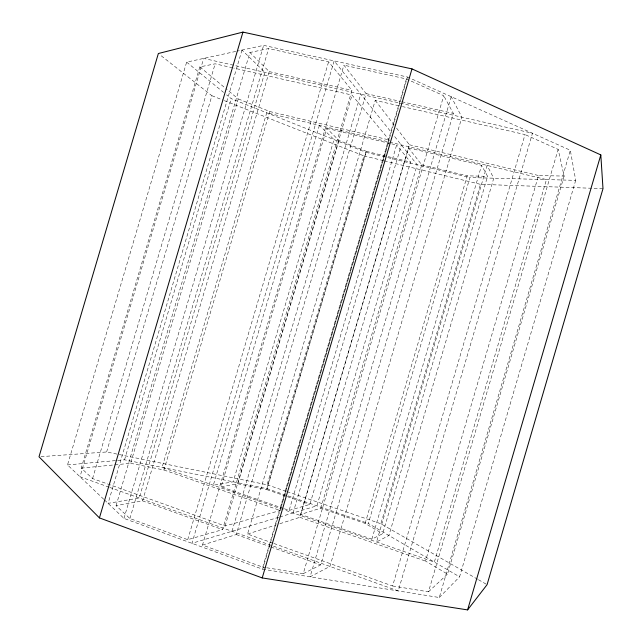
<?xml version="1.0" encoding="UTF-8"?>
<svg xmlns="http://www.w3.org/2000/svg" width="642" height="642" viewBox="0 0 642 642"><rect width="100%" height="100%" fill="white"/><g stroke="black" fill="none" stroke-linecap="round" stroke-linejoin="round"><path stroke-width="0.48" stroke-dasharray="3.21 2.41" d="M202.479 545.082L236.256 534.545L366.109 93.604L343.903 65.179L202.479 545.082L262.787 567.135L265.748 567.608M272.978 543.148L247.547 534.048L375.225 100.369L401.491 106.363M40.992 456.647L106.62 451.976L267.088 484.79L363.91 155.878L224.026 100.521M117.655 460.426L124.54 459.808L266.887 488.634L365.9 152.29L231.216 98.659L226.602 94.88M221.097 486.772L237.845 483.771L266.831 489.621L366.405 151.36L338.984 140.429L326.73 128.328L221.097 486.772L283.459 508.44M262.787 567.135L406.418 78.982L343.903 65.179M104.421 499.893L123.962 518.407L262.674 569.221L407.493 77.032L263.637 45.365L237.195 51.119M232.757 67.835L215.158 63.815L199.847 66.888L81.221 468.13L92.576 478.563L225.085 526.007L280.233 510.486L389.253 139.98L352.025 95.072L233.736 68.052M284.406 508.761L289.133 510.406L396.612 145.036L391.764 143.872M293.089 512.966L401.346 144.94M279.864 523.703L299.822 517.308L409.387 144.771L396.571 128.119M300.721 514.435L408.521 147.885L481.612 165.355L487.575 176.325L382.68 533.719L371.878 539.144L300.721 514.435L320.799 508.175L365.146 523.415L382.68 533.719M289.133 510.406L309.877 504.419L410.543 162.073L396.612 145.036M320.799 508.175L421.738 164.793L408.521 147.885M266.727 567.769L303.241 573.659L443.734 95.714L410.061 80.611M303.241 573.659L320.695 564.88L453.364 113.417L443.734 95.714M365.146 523.415L467.207 175.836L487.575 176.325M575.697 180.354L459.576 576.821L368.347 523.479L469.92 177.569L575.697 180.354L570.329 150.268L407.493 77.032M371.878 539.144L481.612 165.355M477.584 579.22L380.867 523.744L480.489 184.342L602.998 188.652M273.925 543.485L392.607 585.977L525.02 134.579L402.462 106.588M564.125 176.085L447.514 574.084L425.502 561.076L538.526 175.531L564.125 176.085L558.155 149.385L525.02 134.579M392.607 585.977L428.487 591.804L558.155 149.385M262.674 569.221L439.28 597.509L570.329 150.268M103.755 499.267L67.514 464.928L186.645 62.114L236.352 51.304M92.576 478.563L215.158 63.815M106.62 451.976L211.9 95.722L159.93 54.763M124.54 459.808L231.216 98.659M116.074 505.631L249.907 52.492L268.637 48.567L328.6 61.809L351.952 90.386L222.565 529.618L187.721 539.681L129.893 518.535L116.074 505.631L142.564 500.88L222.565 529.618M114.822 464.84L130.639 463.291L238.246 98.932L225.96 88.676M123.962 518.407L263.637 45.365M129.893 518.535L268.637 48.567M142.564 500.88L269.271 71.607L249.907 52.492M130.639 463.291L163.959 470L269.752 111.515L238.246 98.932M187.721 539.681L328.6 61.809M225.085 526.007L352.025 95.072M237.845 483.771L338.984 140.429M232.011 531.295L360.756 94.157M439.28 597.509L459.576 576.821M428.487 591.804L447.514 574.084M247.547 534.048L276.06 524.915M278.772 517.259L191.95 543.317L334.153 60.886L391.355 132.437M279.727 516.971L316.915 505.816L417.188 164.753L393.851 135.566M81.221 468.13L113.835 464.936M67.514 464.928L116.675 460.515M269.271 71.607L351.952 90.386M366.109 93.604L401.009 101.532M401.98 101.749L453.364 113.417M269.752 111.515L389.253 139.98M409.387 144.771L538.526 175.531M326.73 128.328L390.793 143.648M366.405 151.36L410.543 162.073M421.738 164.793L467.207 175.836M365.9 152.29L469.92 177.569M363.91 155.878L383.338 160.628M384.309 160.861L480.489 184.342M267.088 484.79L286.051 491.282M286.998 491.612L380.867 523.744M266.887 488.634L368.347 523.479M266.831 489.621L286.484 496.378M287.415 496.699L309.877 504.419M282.769 509.371L162.065 467.408L266.719 112.799L546.462 179.583L434.353 562.079L283.668 509.684M163.959 470L280.233 510.486M299.822 517.308L425.502 561.076M109.132 487.206L79.993 476.749L203.674 58.414L532.475 133.247L398.241 590.937L110.023 487.527M236.256 534.545L270.033 546.679M270.972 547.016L320.695 564.88M211.9 95.722L223.095 100.152M406.418 78.982L409.147 80.21M478.442 579.718L487.077 584.669M186.645 62.114L223.528 92.36M199.847 66.888L225.19 88.034M375.225 100.369L394.132 124.949M451.206 96.693L310.094 576.821L329.916 566.421L461.903 117.181L451.206 96.693M487.077 165.411L376.549 541.976L388.908 535.5L493.754 178.195L487.077 165.411M241.986 50.076L108.081 503.36L139.21 497.999L264.873 72.337L241.986 50.076M319.387 125.375L213.321 485.232L233.174 481.813L333.992 139.587L319.387 125.375"/><path stroke-width="0.96" d="M262.217 577.936L411.987 68.903L242.941 32.1L158.357 53.519L39.002 456.791L99.422 517.901L262.217 577.936L467.593 609.9L487.077 584.669L602.998 188.652L600.808 154.907L411.987 68.903M467.593 609.9L600.808 154.907M99.422 517.901L242.941 32.1"/></g></svg>
